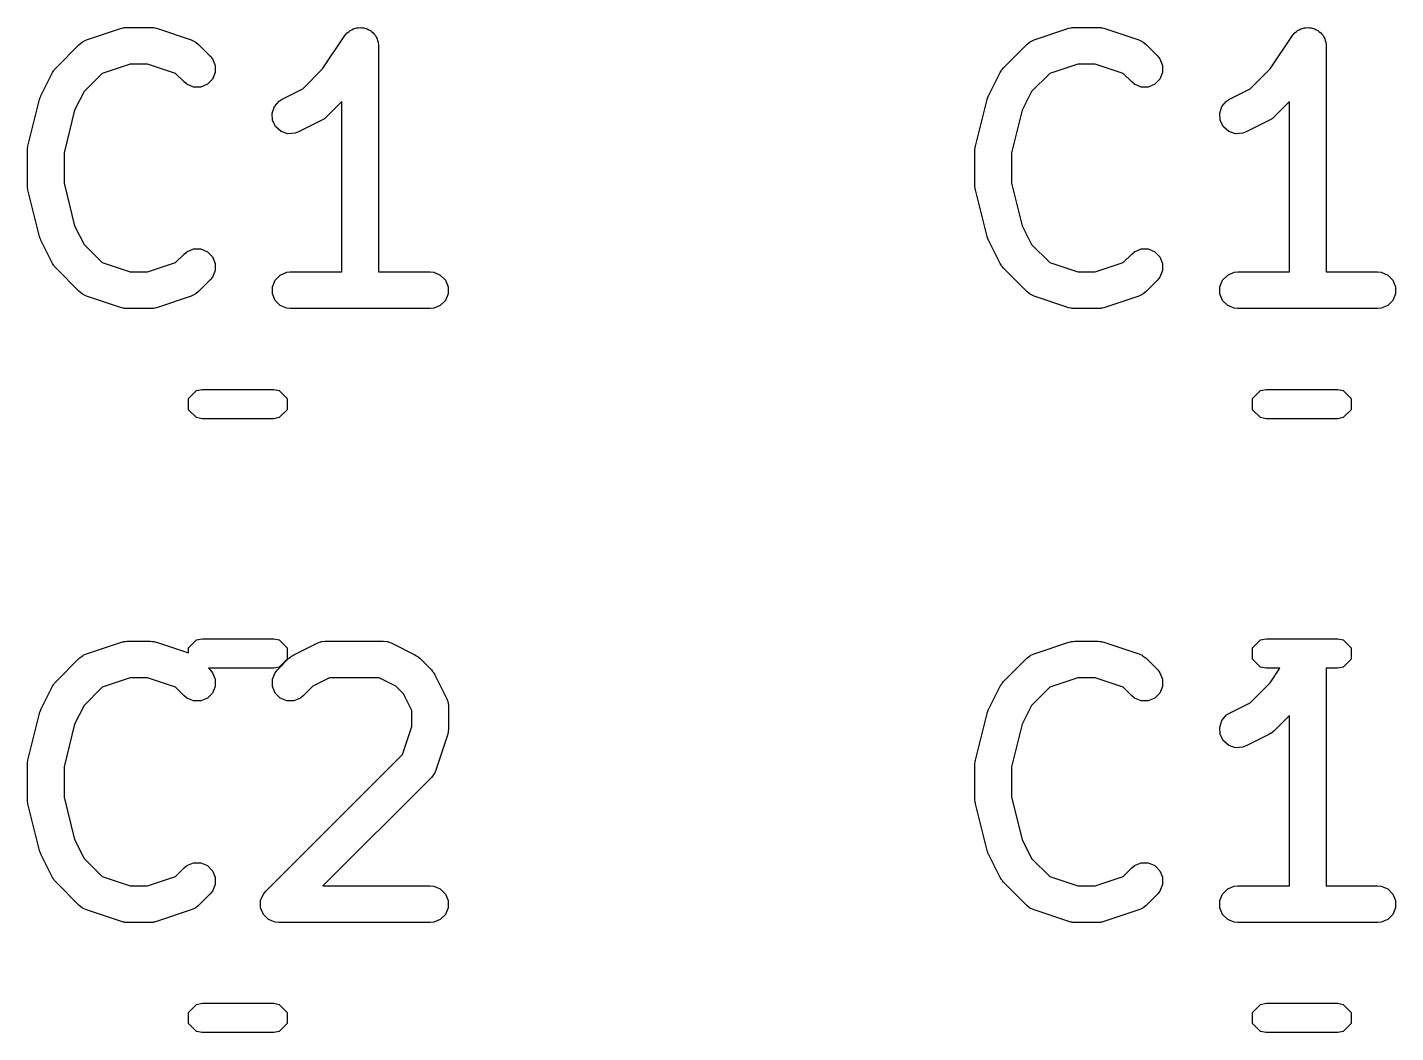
# Model space of a CAD drawing. Header units: inches. Extents: x 5.9 to 18, y -6.3 to -1.5.
# Drawn here: x 8.5163 to 8.7365, y -2.2559 to -2.0941 of the extents above; entities that cross this region are included whole.
import ezdxf

# ---------------------------------------------------------------- set-up
doc = ezdxf.new("R2010")
doc.units = ezdxf.units.IN
doc.header["$MEASUREMENT"] = 0
doc.layers.add('F.Silkscreen', color=41, linetype='CONTINUOUS', true_color=0xf2eda1)

msp = doc.modelspace()

# ---------------------------------------------------------------- linework, layer by layer
at = {"layer": 'F.Silkscreen', "linetype": 'CONTINUOUS'}
for p, q in [((8.52583, -2.09611), (8.53145, -2.09424)), ((8.53145, -2.09424), (8.53174, -2.09417)), ((8.53174, -2.09417), (8.53181, -2.09414)), ((8.53181, -2.09414), (8.53191, -2.09413)), ((8.53191, -2.09413), (8.53202, -2.09411)), ((8.53202, -2.09411), (8.53209, -2.09412)), ((8.53209, -2.09412), (8.53239, -2.09409)), ((8.53239, -2.09409), (8.53614, -2.09409)), ((8.53614, -2.09409), (8.53643, -2.09412)), ((8.53643, -2.09412), (8.53651, -2.09411)), ((8.53651, -2.09411), (8.53661, -2.09413)), ((8.53661, -2.09413), (8.53671, -2.09414)), ((8.53671, -2.09414), (8.53678, -2.09417)), ((8.53678, -2.09417), (8.53707, -2.09424)), ((8.53707, -2.09424), (8.54269, -2.09611)), ((8.56851, -2.09447), (8.56875, -2.09431)), ((8.56875, -2.09431), (8.56904, -2.09426)), ((8.56904, -2.09426), (8.56931, -2.09414)), ((8.56931, -2.09414), (8.5696, -2.09414)), ((8.5696, -2.09414), (8.56988, -2.09409)), ((8.56988, -2.09409), (8.57017, -2.09414)), ((8.57017, -2.09414), (8.57046, -2.09414)), ((8.57046, -2.09414), (8.57073, -2.09425)), ((8.57073, -2.09425), (8.57101, -2.09431)), ((8.57101, -2.09431), (8.57125, -2.09447)), ((8.67834, -2.09611), (8.68396, -2.09424)), ((8.68396, -2.09424), (8.68425, -2.09417)), ((8.68425, -2.09417), (8.68432, -2.09414)), ((8.68432, -2.09414), (8.68443, -2.09413)), ((8.68443, -2.09413), (8.68453, -2.09411)), ((8.68453, -2.09411), (8.68461, -2.09412)), ((8.68461, -2.09412), (8.6849, -2.09409)), ((8.6849, -2.09409), (8.68865, -2.09409)), ((8.68865, -2.09409), (8.68894, -2.09412)), ((8.68894, -2.09412), (8.68902, -2.09411)), ((8.68902, -2.09411), (8.68912, -2.09413)), ((8.68912, -2.09413), (8.68922, -2.09414)), ((8.68922, -2.09414), (8.6893, -2.09417)), ((8.6893, -2.09417), (8.68958, -2.09424)), ((8.68958, -2.09424), (8.69521, -2.09611)), ((8.72102, -2.09447), (8.72126, -2.09431)), ((8.72126, -2.09431), (8.72155, -2.09426)), ((8.72155, -2.09426), (8.72182, -2.09414)), ((8.72182, -2.09414), (8.72211, -2.09414)), ((8.72211, -2.09414), (8.72239, -2.09409)), ((8.72239, -2.09409), (8.72268, -2.09414)), ((8.72268, -2.09414), (8.72297, -2.09414)), ((8.72297, -2.09414), (8.72324, -2.09425)), ((8.72324, -2.09425), (8.72352, -2.09431)), ((8.72352, -2.09431), (8.72376, -2.09447)), ((8.52467, -2.09683), (8.52512, -2.09646)), ((8.52512, -2.09646), (8.52522, -2.09642)), ((8.52522, -2.09642), (8.5253, -2.09635)), ((8.5253, -2.09635), (8.52583, -2.09611)), ((8.54269, -2.09611), (8.54322, -2.09635)), ((8.54322, -2.09635), (8.5433, -2.09642)), ((8.5433, -2.09642), (8.5434, -2.09646)), ((8.5434, -2.09646), (8.54385, -2.09683)), ((8.56384, -2.10078), (8.56743, -2.0954)), ((8.56743, -2.0954), (8.56779, -2.09495)), ((8.56743, -2.0954), (8.56743, -2.0954)), ((8.56743, -2.0954), (8.56743, -2.0954)), ((8.56743, -2.0954), (8.56743, -2.0954)), ((8.56779, -2.09495), (8.56803, -2.09479)), ((8.56803, -2.09479), (8.56824, -2.09458)), ((8.56824, -2.09458), (8.56851, -2.09447)), ((8.57125, -2.09447), (8.57152, -2.09458)), ((8.57152, -2.09458), (8.57173, -2.09479)), ((8.57173, -2.09479), (8.57197, -2.09495)), ((8.57197, -2.09495), (8.57213, -2.09519)), ((8.57213, -2.09519), (8.57234, -2.0954)), ((8.57234, -2.0954), (8.57245, -2.09567)), ((8.57245, -2.09567), (8.57261, -2.09591)), ((8.57261, -2.09591), (8.57267, -2.09619)), ((8.57267, -2.09619), (8.57278, -2.09646)), ((8.57278, -2.09646), (8.57283, -2.09703)), ((8.67719, -2.09683), (8.67763, -2.09646)), ((8.67763, -2.09646), (8.67773, -2.09642)), ((8.67773, -2.09642), (8.67781, -2.09635)), ((8.67781, -2.09635), (8.67834, -2.09611)), ((8.69521, -2.09611), (8.69573, -2.09635)), ((8.69573, -2.09635), (8.69581, -2.09642)), ((8.69581, -2.09642), (8.69591, -2.09646)), ((8.69591, -2.09646), (8.69636, -2.09683)), ((8.71635, -2.10078), (8.71994, -2.0954)), ((8.71994, -2.0954), (8.7203, -2.09495)), ((8.71994, -2.0954), (8.71994, -2.0954)), ((8.71994, -2.0954), (8.71994, -2.0954)), ((8.71994, -2.0954), (8.71994, -2.0954)), ((8.7203, -2.09495), (8.72055, -2.09479)), ((8.72055, -2.09479), (8.72075, -2.09458)), ((8.72075, -2.09458), (8.72102, -2.09447)), ((8.72376, -2.09447), (8.72403, -2.09458)), ((8.72403, -2.09458), (8.72424, -2.09479)), ((8.72424, -2.09479), (8.72448, -2.09495)), ((8.72448, -2.09495), (8.72464, -2.09519)), ((8.72464, -2.09519), (8.72485, -2.0954)), ((8.72485, -2.0954), (8.72496, -2.09567)), ((8.72496, -2.09567), (8.72512, -2.09591)), ((8.72512, -2.09591), (8.72518, -2.09619)), ((8.72518, -2.09619), (8.72529, -2.09646)), ((8.72529, -2.09646), (8.72535, -2.09703)), ((8.52092, -2.10058), (8.52467, -2.09683)), ((8.54385, -2.09683), (8.54572, -2.0987)), ((8.54572, -2.0987), (8.54609, -2.09915)), ((8.57283, -2.09703), (8.57283, -2.09704)), ((8.57283, -2.09704), (8.57283, -2.09704)), ((8.57283, -2.09704), (8.57283, -2.09704)), ((8.57283, -2.09704), (8.57283, -2.13346)), ((8.67344, -2.10058), (8.67719, -2.09683)), ((8.69636, -2.09683), (8.69824, -2.0987)), ((8.69824, -2.0987), (8.6986, -2.09915)), ((8.72535, -2.09703), (8.72535, -2.09704)), ((8.72535, -2.09704), (8.72535, -2.09704)), ((8.72535, -2.09704), (8.72535, -2.09704)), ((8.72535, -2.09704), (8.72535, -2.13346)), ((8.52056, -2.10102), (8.52062, -2.10094)), ((8.52062, -2.10094), (8.52068, -2.10085)), ((8.52068, -2.10085), (8.52074, -2.1008)), ((8.52074, -2.1008), (8.52092, -2.10058)), ((8.53287, -2.09999), (8.52836, -2.1015)), ((8.53566, -2.09999), (8.53287, -2.09999)), ((8.54017, -2.1015), (8.53566, -2.09999)), ((8.54609, -2.09915), (8.54653, -2.10021)), ((8.54653, -2.10021), (8.54653, -2.10137)), ((8.56063, -2.10399), (8.56384, -2.10078)), ((8.67307, -2.10102), (8.67314, -2.10094)), ((8.67314, -2.10094), (8.67319, -2.10085)), ((8.67319, -2.10085), (8.67325, -2.1008)), ((8.67325, -2.1008), (8.67344, -2.10058)), ((8.68538, -2.09999), (8.68087, -2.1015)), ((8.68817, -2.09999), (8.68538, -2.09999)), ((8.69268, -2.1015), (8.68817, -2.09999)), ((8.6986, -2.09915), (8.69904, -2.10021)), ((8.69904, -2.10021), (8.69904, -2.10137)), ((8.71315, -2.10399), (8.71635, -2.10078)), ((8.5185, -2.10509), (8.52037, -2.10134)), ((8.52037, -2.10134), (8.52053, -2.1011)), ((8.52053, -2.1011), (8.52056, -2.10102)), ((8.52836, -2.1015), (8.52544, -2.10441)), ((8.54155, -2.10288), (8.54017, -2.1015)), ((8.54199, -2.10324), (8.54155, -2.10288)), ((8.54609, -2.10243), (8.54528, -2.10324)), ((8.54653, -2.10137), (8.54609, -2.10243)), ((8.67101, -2.10509), (8.67288, -2.10134)), ((8.67288, -2.10134), (8.67304, -2.1011)), ((8.67304, -2.1011), (8.67307, -2.10102)), ((8.68087, -2.1015), (8.67795, -2.10441)), ((8.69406, -2.10288), (8.69268, -2.1015)), ((8.69451, -2.10324), (8.69406, -2.10288)), ((8.6986, -2.10243), (8.69779, -2.10324)), ((8.69904, -2.10137), (8.6986, -2.10243)), ((8.51838, -2.10539), (8.51847, -2.10515)), ((8.51847, -2.10515), (8.51848, -2.10514)), ((8.51848, -2.10514), (8.5185, -2.10509)), ((8.52544, -2.10441), (8.52392, -2.10744)), ((8.54306, -2.10369), (8.54199, -2.10324)), ((8.54421, -2.10369), (8.54306, -2.10369)), ((8.54528, -2.10324), (8.54421, -2.10369)), ((8.55731, -2.10565), (8.56063, -2.10399)), ((8.67089, -2.10539), (8.67098, -2.10515)), ((8.67098, -2.10515), (8.67099, -2.10514)), ((8.67099, -2.10514), (8.67101, -2.10509)), ((8.67795, -2.10441), (8.67644, -2.10744)), ((8.69557, -2.10369), (8.69451, -2.10324)), ((8.69672, -2.10369), (8.69557, -2.10369)), ((8.69779, -2.10324), (8.69672, -2.10369)), ((8.70982, -2.10565), (8.71315, -2.10399)), ((8.5164, -2.1132), (8.51827, -2.1057)), ((8.51827, -2.1057), (8.51829, -2.10566)), ((8.51829, -2.10563), (8.51838, -2.10539)), ((8.51829, -2.10566), (8.51829, -2.10563)), ((8.52392, -2.10744), (8.52222, -2.11428)), ((8.5557, -2.10792), (8.55607, -2.10683)), ((8.55607, -2.10683), (8.55682, -2.10596)), ((8.55682, -2.10596), (8.55731, -2.10565)), ((8.56693, -2.10604), (8.56447, -2.1085)), ((8.56693, -2.13346), (8.56693, -2.10604)), ((8.66891, -2.1132), (8.67079, -2.1057)), ((8.67079, -2.1057), (8.6708, -2.10566)), ((8.6708, -2.10563), (8.67089, -2.10539)), ((8.6708, -2.10566), (8.6708, -2.10563)), ((8.67644, -2.10744), (8.67473, -2.11428)), ((8.70822, -2.10792), (8.70858, -2.10683)), ((8.70858, -2.10683), (8.70934, -2.10596)), ((8.70934, -2.10596), (8.70982, -2.10565)), ((8.71944, -2.10604), (8.71698, -2.1085)), ((8.71944, -2.13346), (8.71944, -2.10604)), ((8.55579, -2.10907), (8.5557, -2.10792)), ((8.5563, -2.1101), (8.55579, -2.10907)), ((8.5637, -2.10905), (8.55995, -2.11093)), ((8.56395, -2.1089), (8.5637, -2.10905)), ((8.56402, -2.10887), (8.56395, -2.1089)), ((8.5641, -2.1088), (8.56402, -2.10887)), ((8.56419, -2.10875), (8.5641, -2.1088)), ((8.56424, -2.10869), (8.56419, -2.10875)), ((8.56447, -2.1085), (8.56424, -2.10869)), ((8.7083, -2.10907), (8.70822, -2.10792)), ((8.70881, -2.1101), (8.7083, -2.10907)), ((8.71622, -2.10905), (8.71247, -2.11093)), ((8.71646, -2.1089), (8.71622, -2.10905)), ((8.71654, -2.10887), (8.71646, -2.1089)), ((8.71662, -2.1088), (8.71654, -2.10887)), ((8.71671, -2.10875), (8.71662, -2.1088)), ((8.71676, -2.10869), (8.71671, -2.10875)), ((8.71698, -2.1085), (8.71676, -2.10869)), ((8.55717, -2.11085), (8.5563, -2.1101)), ((8.55826, -2.11122), (8.55717, -2.11085)), ((8.55941, -2.11114), (8.55826, -2.11122)), ((8.55995, -2.11093), (8.55941, -2.11114)), ((8.70968, -2.11085), (8.70881, -2.1101)), ((8.71078, -2.11122), (8.70968, -2.11085)), ((8.71193, -2.11114), (8.71078, -2.11122)), ((8.71247, -2.11093), (8.71193, -2.11114)), ((8.51631, -2.11377), (8.51635, -2.11355)), ((8.51632, -2.11381), (8.51631, -2.11377)), ((8.51631, -2.11391), (8.51632, -2.11381)), ((8.51631, -2.11954), (8.51631, -2.11391)), ((8.51635, -2.11355), (8.51637, -2.11334)), ((8.51637, -2.11334), (8.51638, -2.1133)), ((8.51638, -2.1133), (8.5164, -2.1132)), ((8.66882, -2.11391), (8.66883, -2.11381)), ((8.66882, -2.11954), (8.66882, -2.11391)), ((8.66883, -2.11377), (8.66886, -2.11355)), ((8.66883, -2.11381), (8.66883, -2.11377)), ((8.66886, -2.11355), (8.66888, -2.11334)), ((8.66888, -2.11334), (8.6689, -2.1133)), ((8.6689, -2.1133), (8.66891, -2.1132)), ((8.52222, -2.11428), (8.52222, -2.11917)), ((8.67473, -2.11428), (8.67473, -2.11917)), ((8.51632, -2.11964), (8.51631, -2.11954)), ((8.51631, -2.11968), (8.51632, -2.11964)), ((8.51635, -2.1199), (8.51631, -2.11968)), ((8.51637, -2.12011), (8.51635, -2.1199)), ((8.51638, -2.12015), (8.51637, -2.12011)), ((8.5164, -2.12025), (8.51638, -2.12015)), ((8.51827, -2.12775), (8.5164, -2.12025)), ((8.52222, -2.11917), (8.52392, -2.12601)), ((8.66883, -2.11964), (8.66882, -2.11954)), ((8.66883, -2.11968), (8.66883, -2.11964)), ((8.66886, -2.1199), (8.66883, -2.11968)), ((8.66888, -2.12011), (8.66886, -2.1199)), ((8.6689, -2.12015), (8.66888, -2.12011)), ((8.66891, -2.12025), (8.6689, -2.12015)), ((8.67079, -2.12775), (8.66891, -2.12025)), ((8.67473, -2.11917), (8.67644, -2.12601)), ((8.52392, -2.12601), (8.52544, -2.12904)), ((8.67644, -2.12601), (8.67795, -2.12904)), ((8.51829, -2.12779), (8.51827, -2.12775)), ((8.51829, -2.12782), (8.51829, -2.12779)), ((8.51838, -2.12806), (8.51829, -2.12782)), ((8.51847, -2.1283), (8.51838, -2.12806)), ((8.51848, -2.12831), (8.51847, -2.1283)), ((8.5185, -2.12836), (8.51848, -2.12831)), ((8.52037, -2.13211), (8.5185, -2.12836)), ((8.52544, -2.12904), (8.52836, -2.13195)), ((8.6708, -2.12779), (8.67079, -2.12775)), ((8.6708, -2.12782), (8.6708, -2.12779)), ((8.67089, -2.12806), (8.6708, -2.12782)), ((8.67098, -2.1283), (8.67089, -2.12806)), ((8.67099, -2.12831), (8.67098, -2.1283)), ((8.67101, -2.12836), (8.67099, -2.12831)), ((8.67288, -2.13211), (8.67101, -2.12836)), ((8.67795, -2.12904), (8.68087, -2.13195)), ((8.54017, -2.13195), (8.54155, -2.13057)), ((8.54155, -2.13057), (8.54199, -2.13021)), ((8.54199, -2.13021), (8.54306, -2.12976)), ((8.54306, -2.12976), (8.54421, -2.12976)), ((8.54421, -2.12976), (8.54528, -2.13021)), ((8.54528, -2.13021), (8.54609, -2.13102)), ((8.54609, -2.13102), (8.54653, -2.13208)), ((8.69268, -2.13195), (8.69406, -2.13057)), ((8.69406, -2.13057), (8.69451, -2.13021)), ((8.69451, -2.13021), (8.69557, -2.12976)), ((8.69557, -2.12976), (8.69672, -2.12976)), ((8.69672, -2.12976), (8.69779, -2.13021)), ((8.69779, -2.13021), (8.6986, -2.13102)), ((8.6986, -2.13102), (8.69904, -2.13208)), ((8.52053, -2.13235), (8.52037, -2.13211)), ((8.52056, -2.13243), (8.52053, -2.13235)), ((8.52062, -2.13251), (8.52056, -2.13243)), ((8.52068, -2.1326), (8.52062, -2.13251)), ((8.52074, -2.13265), (8.52068, -2.1326)), ((8.52092, -2.13287), (8.52074, -2.13265)), ((8.52467, -2.13662), (8.52092, -2.13287)), ((8.52836, -2.13195), (8.53287, -2.13346)), ((8.53287, -2.13346), (8.53566, -2.13346)), ((8.53566, -2.13346), (8.54017, -2.13195)), ((8.54653, -2.13324), (8.54609, -2.1343)), ((8.54653, -2.13208), (8.54653, -2.13324)), ((8.55618, -2.13477), (8.55699, -2.13396)), ((8.55699, -2.13396), (8.55806, -2.13351)), ((8.55806, -2.13351), (8.55863, -2.13346)), ((8.55863, -2.13346), (8.56693, -2.13346)), ((8.57283, -2.13346), (8.58113, -2.13346)), ((8.58113, -2.13346), (8.58171, -2.13351)), ((8.58171, -2.13351), (8.58277, -2.13396)), ((8.58277, -2.13396), (8.58359, -2.13477)), ((8.67304, -2.13235), (8.67288, -2.13211)), ((8.67307, -2.13243), (8.67304, -2.13235)), ((8.67314, -2.13251), (8.67307, -2.13243)), ((8.67319, -2.1326), (8.67314, -2.13251)), ((8.67325, -2.13265), (8.67319, -2.1326)), ((8.67344, -2.13287), (8.67325, -2.13265)), ((8.67719, -2.13662), (8.67344, -2.13287)), ((8.68087, -2.13195), (8.68538, -2.13346)), ((8.68538, -2.13346), (8.68817, -2.13346)), ((8.68817, -2.13346), (8.69268, -2.13195)), ((8.69904, -2.13324), (8.6986, -2.1343)), ((8.69904, -2.13208), (8.69904, -2.13324)), ((8.70869, -2.13477), (8.70951, -2.13396)), ((8.70951, -2.13396), (8.71057, -2.13351)), ((8.71057, -2.13351), (8.71115, -2.13346)), ((8.71115, -2.13346), (8.71944, -2.13346)), ((8.72535, -2.13346), (8.73364, -2.13346)), ((8.73364, -2.13346), (8.73422, -2.13351)), ((8.73422, -2.13351), (8.73528, -2.13396)), ((8.73528, -2.13396), (8.7361, -2.13477)), ((8.54572, -2.13475), (8.54385, -2.13662)), ((8.54609, -2.1343), (8.54572, -2.13475)), ((8.55574, -2.13583), (8.55618, -2.13477)), ((8.55574, -2.13699), (8.55574, -2.13583)), ((8.58359, -2.13477), (8.58403, -2.13583)), ((8.58403, -2.13583), (8.58403, -2.13699)), ((8.69824, -2.13475), (8.69636, -2.13662)), ((8.6986, -2.1343), (8.69824, -2.13475)), ((8.70825, -2.13583), (8.70869, -2.13477)), ((8.70825, -2.13699), (8.70825, -2.13583)), ((8.7361, -2.13477), (8.73654, -2.13583)), ((8.73654, -2.13583), (8.73654, -2.13699)), ((8.52512, -2.13699), (8.52467, -2.13662)), ((8.52522, -2.13703), (8.52512, -2.13699)), ((8.5253, -2.1371), (8.52522, -2.13703)), ((8.52583, -2.13734), (8.5253, -2.1371)), ((8.53145, -2.13921), (8.52583, -2.13734)), ((8.54269, -2.13734), (8.53707, -2.13921)), ((8.54322, -2.1371), (8.54269, -2.13734)), ((8.5433, -2.13703), (8.54322, -2.1371)), ((8.5434, -2.13699), (8.5433, -2.13703)), ((8.54385, -2.13662), (8.5434, -2.13699)), ((8.55618, -2.13805), (8.55574, -2.13699)), ((8.55699, -2.13887), (8.55618, -2.13805)), ((8.58359, -2.13805), (8.58277, -2.13887)), ((8.58403, -2.13699), (8.58359, -2.13805)), ((8.67763, -2.13699), (8.67719, -2.13662)), ((8.67773, -2.13703), (8.67763, -2.13699)), ((8.67781, -2.1371), (8.67773, -2.13703)), ((8.67834, -2.13734), (8.67781, -2.1371)), ((8.68396, -2.13921), (8.67834, -2.13734)), ((8.69521, -2.13734), (8.68958, -2.13921)), ((8.69573, -2.1371), (8.69521, -2.13734)), ((8.69581, -2.13703), (8.69573, -2.1371)), ((8.69591, -2.13699), (8.69581, -2.13703)), ((8.69636, -2.13662), (8.69591, -2.13699)), ((8.70869, -2.13805), (8.70825, -2.13699)), ((8.70951, -2.13887), (8.70869, -2.13805)), ((8.7361, -2.13805), (8.73528, -2.13887)), ((8.73654, -2.13699), (8.7361, -2.13805)), ((8.53174, -2.13928), (8.53145, -2.13921)), ((8.53181, -2.13931), (8.53174, -2.13928)), ((8.53191, -2.13932), (8.53181, -2.13931)), ((8.53202, -2.13934), (8.53191, -2.13932)), ((8.53209, -2.13933), (8.53202, -2.13934)), ((8.53239, -2.13936), (8.53209, -2.13933)), ((8.53614, -2.13936), (8.53239, -2.13936)), ((8.53643, -2.13933), (8.53614, -2.13936)), ((8.53651, -2.13934), (8.53643, -2.13933)), ((8.53661, -2.13932), (8.53651, -2.13934)), ((8.53671, -2.13931), (8.53661, -2.13932)), ((8.53678, -2.13928), (8.53671, -2.13931)), ((8.53707, -2.13921), (8.53678, -2.13928)), ((8.55806, -2.13931), (8.55699, -2.13887)), ((8.55863, -2.13936), (8.55806, -2.13931)), ((8.58113, -2.13936), (8.55863, -2.13936)), ((8.58171, -2.13931), (8.58113, -2.13936)), ((8.58277, -2.13887), (8.58171, -2.13931)), ((8.68425, -2.13928), (8.68396, -2.13921)), ((8.68432, -2.13931), (8.68425, -2.13928)), ((8.68443, -2.13932), (8.68432, -2.13931)), ((8.68453, -2.13934), (8.68443, -2.13932)), ((8.68461, -2.13933), (8.68453, -2.13934)), ((8.6849, -2.13936), (8.68461, -2.13933)), ((8.68865, -2.13936), (8.6849, -2.13936)), ((8.68894, -2.13933), (8.68865, -2.13936)), ((8.68902, -2.13934), (8.68894, -2.13933)), ((8.68912, -2.13932), (8.68902, -2.13934)), ((8.68922, -2.13931), (8.68912, -2.13932)), ((8.6893, -2.13928), (8.68922, -2.13931)), ((8.68958, -2.13921), (8.6893, -2.13928)), ((8.71057, -2.13931), (8.70951, -2.13887)), ((8.71115, -2.13936), (8.71057, -2.13931)), ((8.73364, -2.13936), (8.71115, -2.13936)), ((8.73422, -2.13931), (8.73364, -2.13936)), ((8.73528, -2.13887), (8.73422, -2.13931)), ((8.54226, -2.15382), (8.54353, -2.15254)), ((8.54226, -2.15563), (8.54226, -2.15382)), ((8.54353, -2.15254), (8.54444, -2.15236)), ((8.54444, -2.15236), (8.55596, -2.15236)), ((8.55596, -2.15236), (8.55686, -2.15254)), ((8.55686, -2.15254), (8.55814, -2.15382)), ((8.55814, -2.15382), (8.55814, -2.15563)), ((8.71352, -2.15382), (8.71479, -2.15254)), ((8.71352, -2.15563), (8.71352, -2.15382)), ((8.71479, -2.15254), (8.7157, -2.15236)), ((8.7157, -2.15236), (8.72722, -2.15236)), ((8.72722, -2.15236), (8.72812, -2.15254)), ((8.72812, -2.15254), (8.7294, -2.15382)), ((8.7294, -2.15382), (8.7294, -2.15563)), ((8.54353, -2.15691), (8.54226, -2.15563)), ((8.55814, -2.15563), (8.55686, -2.15691)), ((8.71479, -2.15691), (8.71352, -2.15563)), ((8.7294, -2.15563), (8.72812, -2.15691)), ((8.54444, -2.15709), (8.54353, -2.15691)), ((8.55596, -2.15709), (8.54444, -2.15709)), ((8.55686, -2.15691), (8.55596, -2.15709)), ((8.7157, -2.15709), (8.71479, -2.15691)), ((8.72722, -2.15709), (8.7157, -2.15709)), ((8.72812, -2.15691), (8.72722, -2.15709)), ((8.52583, -2.19493), (8.53145, -2.19306)), ((8.53145, -2.19306), (8.53174, -2.19299)), ((8.53174, -2.19299), (8.53181, -2.19296)), ((8.53181, -2.19296), (8.53191, -2.19295)), ((8.53191, -2.19295), (8.53202, -2.19293)), ((8.53202, -2.19293), (8.53209, -2.19293)), ((8.53209, -2.19293), (8.53239, -2.19291)), ((8.53239, -2.19291), (8.53614, -2.19291)), ((8.53614, -2.19291), (8.53643, -2.19293)), ((8.53643, -2.19293), (8.53651, -2.19293)), ((8.53651, -2.19293), (8.53661, -2.19295)), ((8.53661, -2.19295), (8.53671, -2.19296)), ((8.53671, -2.19296), (8.53678, -2.19299)), ((8.53678, -2.19299), (8.53707, -2.19306)), ((8.53707, -2.19306), (8.54226, -2.19479)), ((8.54226, -2.19398), (8.54353, -2.1927)), ((8.54353, -2.1927), (8.54444, -2.19252)), ((8.54444, -2.19252), (8.55596, -2.19252)), ((8.55596, -2.19252), (8.55686, -2.1927)), ((8.55686, -2.1927), (8.55814, -2.19398)), ((8.55919, -2.19509), (8.56294, -2.19322)), ((8.56294, -2.19322), (8.56348, -2.19301)), ((8.56348, -2.19301), (8.56358, -2.193)), ((8.56358, -2.193), (8.56368, -2.19296)), ((8.56368, -2.19296), (8.56426, -2.19291)), ((8.56426, -2.19291), (8.57363, -2.19291)), ((8.57363, -2.19291), (8.57421, -2.19296)), ((8.57421, -2.19296), (8.57431, -2.193)), ((8.57431, -2.193), (8.57441, -2.19301)), ((8.57441, -2.19301), (8.57495, -2.19322)), ((8.57495, -2.19322), (8.5787, -2.19509)), ((8.67834, -2.19493), (8.68396, -2.19306)), ((8.68396, -2.19306), (8.68425, -2.19299)), ((8.68425, -2.19299), (8.68432, -2.19296)), ((8.68432, -2.19296), (8.68443, -2.19295)), ((8.68443, -2.19295), (8.68453, -2.19293)), ((8.68453, -2.19293), (8.68461, -2.19293)), ((8.68461, -2.19293), (8.6849, -2.19291)), ((8.6849, -2.19291), (8.68865, -2.19291)), ((8.68865, -2.19291), (8.68894, -2.19293)), ((8.68894, -2.19293), (8.68902, -2.19293)), ((8.68902, -2.19293), (8.68912, -2.19295)), ((8.68912, -2.19295), (8.68922, -2.19296)), ((8.68922, -2.19296), (8.6893, -2.19299)), ((8.6893, -2.19299), (8.68958, -2.19306)), ((8.68958, -2.19306), (8.69521, -2.19493)), ((8.71352, -2.19398), (8.71479, -2.1927)), ((8.71479, -2.1927), (8.7157, -2.19252)), ((8.7157, -2.19252), (8.72722, -2.19252)), ((8.72722, -2.19252), (8.72812, -2.1927)), ((8.72812, -2.1927), (8.7294, -2.19398)), ((8.52092, -2.1994), (8.52467, -2.19565)), ((8.52467, -2.19565), (8.52512, -2.19528)), ((8.52512, -2.19528), (8.52522, -2.19524)), ((8.52522, -2.19524), (8.5253, -2.19517)), ((8.5253, -2.19517), (8.52583, -2.19493)), ((8.54226, -2.19479), (8.54226, -2.19398)), ((8.55655, -2.19752), (8.55842, -2.19565)), ((8.55814, -2.19398), (8.55814, -2.19579)), ((8.55842, -2.19565), (8.55865, -2.19546)), ((8.55865, -2.19546), (8.5587, -2.1954)), ((8.5587, -2.1954), (8.55879, -2.19535)), ((8.55879, -2.19535), (8.55887, -2.19528)), ((8.55887, -2.19528), (8.55894, -2.19525)), ((8.55894, -2.19525), (8.55919, -2.19509)), ((8.5787, -2.19509), (8.57895, -2.19525)), ((8.57895, -2.19525), (8.57902, -2.19528)), ((8.57902, -2.19528), (8.5791, -2.19535)), ((8.5791, -2.19535), (8.57919, -2.1954)), ((8.57919, -2.1954), (8.57924, -2.19546)), ((8.57924, -2.19546), (8.57947, -2.19565)), ((8.57947, -2.19565), (8.58134, -2.19752)), ((8.67344, -2.1994), (8.67719, -2.19565)), ((8.67719, -2.19565), (8.67763, -2.19528)), ((8.67763, -2.19528), (8.67773, -2.19524)), ((8.67773, -2.19524), (8.67781, -2.19517)), ((8.67781, -2.19517), (8.67834, -2.19493)), ((8.69521, -2.19493), (8.69573, -2.19517)), ((8.69573, -2.19517), (8.69581, -2.19524)), ((8.69581, -2.19524), (8.69591, -2.19528)), ((8.69591, -2.19528), (8.69636, -2.19565)), ((8.69636, -2.19565), (8.69824, -2.19752)), ((8.71352, -2.19579), (8.71352, -2.19398)), ((8.7294, -2.19398), (8.7294, -2.19579)), ((8.55596, -2.19724), (8.54545, -2.19724)), ((8.54545, -2.19724), (8.54572, -2.19752)), ((8.54572, -2.19752), (8.54609, -2.19797)), ((8.55686, -2.19706), (8.55596, -2.19724)), ((8.55618, -2.19797), (8.55655, -2.19752)), ((8.55814, -2.19579), (8.55686, -2.19706)), ((8.58134, -2.19752), (8.58153, -2.19775)), ((8.58153, -2.19775), (8.58159, -2.1978)), ((8.58159, -2.1978), (8.58164, -2.19789)), ((8.69824, -2.19752), (8.6986, -2.19797)), ((8.71479, -2.19706), (8.71352, -2.19579)), ((8.7157, -2.19724), (8.71479, -2.19706)), ((8.71792, -2.19724), (8.7157, -2.19724)), ((8.71635, -2.1996), (8.71792, -2.19724)), ((8.72722, -2.19724), (8.72535, -2.19724)), ((8.72535, -2.19724), (8.72535, -2.23228)), ((8.72812, -2.19706), (8.72722, -2.19724)), ((8.7294, -2.19579), (8.72812, -2.19706)), ((8.52037, -2.20016), (8.52053, -2.19991)), ((8.52053, -2.19991), (8.52056, -2.19984)), ((8.52056, -2.19984), (8.52062, -2.19976)), ((8.52062, -2.19976), (8.52068, -2.19967)), ((8.52068, -2.19967), (8.52074, -2.19962)), ((8.52074, -2.19962), (8.52092, -2.1994)), ((8.53287, -2.19881), (8.52836, -2.20031)), ((8.53566, -2.19881), (8.53287, -2.19881)), ((8.54017, -2.20031), (8.53566, -2.19881)), ((8.54609, -2.19797), (8.54653, -2.19903)), ((8.54653, -2.19903), (8.54653, -2.20018)), ((8.55574, -2.19903), (8.55618, -2.19797)), ((8.55574, -2.20018), (8.55574, -2.19903)), ((8.56495, -2.19881), (8.56226, -2.20016)), ((8.57293, -2.19881), (8.56495, -2.19881)), ((8.57563, -2.20016), (8.57293, -2.19881)), ((8.58164, -2.19789), (8.58171, -2.19797)), ((8.58171, -2.19797), (8.58174, -2.19804)), ((8.58174, -2.19804), (8.5819, -2.19829)), ((8.5819, -2.19829), (8.58377, -2.20204)), ((8.67288, -2.20016), (8.67304, -2.19991)), ((8.67304, -2.19991), (8.67307, -2.19984)), ((8.67307, -2.19984), (8.67314, -2.19976)), ((8.67314, -2.19976), (8.67319, -2.19967)), ((8.67319, -2.19967), (8.67325, -2.19962)), ((8.67325, -2.19962), (8.67344, -2.1994)), ((8.68538, -2.19881), (8.68087, -2.20031)), ((8.68817, -2.19881), (8.68538, -2.19881)), ((8.69268, -2.20031), (8.68817, -2.19881)), ((8.6986, -2.19797), (8.69904, -2.19903)), ((8.69904, -2.19903), (8.69904, -2.20018)), ((8.71315, -2.20281), (8.71635, -2.1996)), ((8.5185, -2.20391), (8.52037, -2.20016)), ((8.52836, -2.20031), (8.52544, -2.20323)), ((8.54155, -2.2017), (8.54017, -2.20031)), ((8.54199, -2.20206), (8.54155, -2.2017)), ((8.54306, -2.2025), (8.54199, -2.20206)), ((8.54528, -2.20206), (8.54421, -2.2025)), ((8.54609, -2.20125), (8.54528, -2.20206)), ((8.54653, -2.20018), (8.54609, -2.20125)), ((8.55618, -2.20125), (8.55574, -2.20018)), ((8.55699, -2.20206), (8.55618, -2.20125)), ((8.55806, -2.2025), (8.55699, -2.20206)), ((8.56027, -2.20206), (8.55921, -2.2025)), ((8.56072, -2.2017), (8.56027, -2.20206)), ((8.56226, -2.20016), (8.56072, -2.2017)), ((8.57683, -2.20136), (8.57563, -2.20016)), ((8.57818, -2.20406), (8.57683, -2.20136)), ((8.58377, -2.20204), (8.58398, -2.20258)), ((8.67101, -2.20391), (8.67288, -2.20016)), ((8.68087, -2.20031), (8.67795, -2.20323)), ((8.69406, -2.2017), (8.69268, -2.20031)), ((8.69451, -2.20206), (8.69406, -2.2017)), ((8.69557, -2.2025), (8.69451, -2.20206)), ((8.69779, -2.20206), (8.69672, -2.2025)), ((8.6986, -2.20125), (8.69779, -2.20206)), ((8.69904, -2.20018), (8.6986, -2.20125)), ((8.51827, -2.20452), (8.51829, -2.20447)), ((8.51829, -2.20445), (8.51838, -2.20421)), ((8.51829, -2.20447), (8.51829, -2.20445)), ((8.51838, -2.20421), (8.51847, -2.20397)), ((8.51847, -2.20397), (8.51848, -2.20395)), ((8.51848, -2.20395), (8.5185, -2.20391)), ((8.52544, -2.20323), (8.52392, -2.20626)), ((8.54421, -2.2025), (8.54306, -2.2025)), ((8.55921, -2.2025), (8.55806, -2.2025)), ((8.57818, -2.20663), (8.57818, -2.20406)), ((8.58398, -2.20258), (8.58399, -2.20268)), ((8.58399, -2.20268), (8.58403, -2.20278)), ((8.58403, -2.20278), (8.58408, -2.20336)), ((8.58408, -2.20336), (8.58408, -2.20711)), ((8.67079, -2.20452), (8.6708, -2.20447)), ((8.6708, -2.20445), (8.67089, -2.20421)), ((8.6708, -2.20447), (8.6708, -2.20445)), ((8.67089, -2.20421), (8.67098, -2.20397)), ((8.67098, -2.20397), (8.67099, -2.20395)), ((8.67099, -2.20395), (8.67101, -2.20391)), ((8.67795, -2.20323), (8.67644, -2.20626)), ((8.69672, -2.2025), (8.69557, -2.2025)), ((8.70934, -2.20477), (8.70982, -2.20447)), ((8.70982, -2.20447), (8.71315, -2.20281)), ((8.5164, -2.21202), (8.51827, -2.20452)), ((8.52392, -2.20626), (8.52222, -2.2131)), ((8.57667, -2.21114), (8.57818, -2.20663)), ((8.66891, -2.21202), (8.67079, -2.20452)), ((8.67644, -2.20626), (8.67473, -2.2131)), ((8.70822, -2.20674), (8.70858, -2.20565)), ((8.70858, -2.20565), (8.70934, -2.20477)), ((8.71944, -2.20486), (8.71698, -2.20732)), ((8.71944, -2.23228), (8.71944, -2.20486)), ((8.58393, -2.20804), (8.58206, -2.21367)), ((8.584, -2.20776), (8.58393, -2.20804)), ((8.58403, -2.20768), (8.584, -2.20776)), ((8.58404, -2.20758), (8.58403, -2.20768)), ((8.58406, -2.20748), (8.58404, -2.20758)), ((8.58408, -2.20711), (8.58405, -2.2074)), ((8.58405, -2.2074), (8.58406, -2.20748)), ((8.7083, -2.20789), (8.70822, -2.20674)), ((8.70881, -2.20892), (8.7083, -2.20789)), ((8.71622, -2.20787), (8.71247, -2.20975)), ((8.71646, -2.20772), (8.71622, -2.20787)), ((8.71654, -2.20769), (8.71646, -2.20772)), ((8.71662, -2.20762), (8.71654, -2.20769)), ((8.71671, -2.20757), (8.71662, -2.20762)), ((8.71676, -2.20751), (8.71671, -2.20757)), ((8.71698, -2.20732), (8.71676, -2.20751)), ((8.70968, -2.20967), (8.70881, -2.20892)), ((8.71078, -2.21004), (8.70968, -2.20967)), ((8.71193, -2.20996), (8.71078, -2.21004)), ((8.71247, -2.20975), (8.71193, -2.20996)), ((8.51631, -2.21259), (8.51635, -2.21237)), ((8.51632, -2.21263), (8.51631, -2.21259)), ((8.51631, -2.21273), (8.51632, -2.21263)), ((8.51631, -2.21836), (8.51631, -2.21273)), ((8.51635, -2.21237), (8.51637, -2.21216)), ((8.51637, -2.21216), (8.51638, -2.21212)), ((8.51638, -2.21212), (8.5164, -2.21202)), ((8.52222, -2.2131), (8.52222, -2.21799)), ((8.55467, -2.23314), (8.57667, -2.21114)), ((8.66882, -2.21273), (8.66883, -2.21263)), ((8.66882, -2.21836), (8.66882, -2.21273)), ((8.66883, -2.21259), (8.66886, -2.21237)), ((8.66883, -2.21263), (8.66883, -2.21259)), ((8.66886, -2.21237), (8.66888, -2.21216)), ((8.66888, -2.21216), (8.6689, -2.21212)), ((8.6689, -2.21212), (8.66891, -2.21202)), ((8.67473, -2.2131), (8.67473, -2.21799)), ((8.58134, -2.21482), (8.56389, -2.23228)), ((8.58171, -2.21437), (8.58134, -2.21482)), ((8.58175, -2.21427), (8.58171, -2.21437)), ((8.58182, -2.21419), (8.58175, -2.21427)), ((8.58206, -2.21367), (8.58182, -2.21419)), ((8.51632, -2.21846), (8.51631, -2.21836)), ((8.51631, -2.2185), (8.51632, -2.21846)), ((8.51635, -2.21872), (8.51631, -2.2185)), ((8.51637, -2.21893), (8.51635, -2.21872)), ((8.51638, -2.21897), (8.51637, -2.21893)), ((8.5164, -2.21907), (8.51638, -2.21897)), ((8.51827, -2.22657), (8.5164, -2.21907)), ((8.52222, -2.21799), (8.52392, -2.22482)), ((8.66883, -2.21846), (8.66882, -2.21836)), ((8.66883, -2.2185), (8.66883, -2.21846)), ((8.66886, -2.21872), (8.66883, -2.2185)), ((8.66888, -2.21893), (8.66886, -2.21872)), ((8.6689, -2.21897), (8.66888, -2.21893)), ((8.66891, -2.21907), (8.6689, -2.21897)), ((8.67079, -2.22657), (8.66891, -2.21907)), ((8.67473, -2.21799), (8.67644, -2.22482)), ((8.52392, -2.22482), (8.52544, -2.22786)), ((8.67644, -2.22482), (8.67795, -2.22786)), ((8.51829, -2.22661), (8.51827, -2.22657)), ((8.51829, -2.22664), (8.51829, -2.22661)), ((8.51838, -2.22687), (8.51829, -2.22664)), ((8.51847, -2.22712), (8.51838, -2.22687)), ((8.51848, -2.22713), (8.51847, -2.22712)), ((8.5185, -2.22718), (8.51848, -2.22713)), ((8.52037, -2.23093), (8.5185, -2.22718)), ((8.52544, -2.22786), (8.52836, -2.23077)), ((8.54199, -2.22902), (8.54306, -2.22858)), ((8.54306, -2.22858), (8.54421, -2.22858)), ((8.54421, -2.22858), (8.54528, -2.22902)), ((8.6708, -2.22661), (8.67079, -2.22657)), ((8.6708, -2.22664), (8.6708, -2.22661)), ((8.67089, -2.22687), (8.6708, -2.22664)), ((8.67098, -2.22712), (8.67089, -2.22687)), ((8.67099, -2.22713), (8.67098, -2.22712)), ((8.67101, -2.22718), (8.67099, -2.22713)), ((8.67288, -2.23093), (8.67101, -2.22718)), ((8.67795, -2.22786), (8.68087, -2.23077)), ((8.69451, -2.22902), (8.69557, -2.22858)), ((8.69557, -2.22858), (8.69672, -2.22858)), ((8.69672, -2.22858), (8.69779, -2.22902)), ((8.52836, -2.23077), (8.53287, -2.23228)), ((8.53566, -2.23228), (8.54017, -2.23077)), ((8.54017, -2.23077), (8.54155, -2.22939)), ((8.54155, -2.22939), (8.54199, -2.22902)), ((8.54528, -2.22902), (8.54609, -2.22984)), ((8.54609, -2.22984), (8.54653, -2.2309)), ((8.54653, -2.2309), (8.54653, -2.23206)), ((8.68087, -2.23077), (8.68538, -2.23228)), ((8.68817, -2.23228), (8.69268, -2.23077)), ((8.69268, -2.23077), (8.69406, -2.22939)), ((8.69406, -2.22939), (8.69451, -2.22902)), ((8.69779, -2.22902), (8.6986, -2.22984)), ((8.6986, -2.22984), (8.69904, -2.2309)), ((8.69904, -2.2309), (8.69904, -2.23206)), ((8.52053, -2.23117), (8.52037, -2.23093)), ((8.52056, -2.23125), (8.52053, -2.23117)), ((8.52062, -2.23133), (8.52056, -2.23125)), ((8.52068, -2.23142), (8.52062, -2.23133)), ((8.52074, -2.23147), (8.52068, -2.23142)), ((8.52092, -2.23169), (8.52074, -2.23147)), ((8.52467, -2.23544), (8.52092, -2.23169)), ((8.53287, -2.23228), (8.53566, -2.23228)), ((8.54653, -2.23206), (8.54609, -2.23312)), ((8.56389, -2.23228), (8.58113, -2.23228)), ((8.58113, -2.23228), (8.58171, -2.23233)), ((8.58171, -2.23233), (8.58277, -2.23277)), ((8.58277, -2.23277), (8.58359, -2.23359)), ((8.67304, -2.23117), (8.67288, -2.23093)), ((8.67307, -2.23125), (8.67304, -2.23117)), ((8.67314, -2.23133), (8.67307, -2.23125)), ((8.67319, -2.23142), (8.67314, -2.23133)), ((8.67325, -2.23147), (8.67319, -2.23142)), ((8.67344, -2.23169), (8.67325, -2.23147)), ((8.67719, -2.23544), (8.67344, -2.23169)), ((8.68538, -2.23228), (8.68817, -2.23228)), ((8.69904, -2.23206), (8.6986, -2.23312)), ((8.70869, -2.23359), (8.70951, -2.23277)), ((8.70951, -2.23277), (8.71057, -2.23233)), ((8.71057, -2.23233), (8.71115, -2.23228)), ((8.71115, -2.23228), (8.71944, -2.23228)), ((8.72535, -2.23228), (8.73364, -2.23228)), ((8.73364, -2.23228), (8.73422, -2.23233)), ((8.73422, -2.23233), (8.73528, -2.23277)), ((8.73528, -2.23277), (8.7361, -2.23359)), ((8.54572, -2.23357), (8.54385, -2.23544)), ((8.54609, -2.23312), (8.54572, -2.23357)), ((8.55386, -2.23465), (8.5543, -2.23359)), ((8.55386, -2.23581), (8.55386, -2.23465)), ((8.5543, -2.23359), (8.55467, -2.23314)), ((8.58359, -2.23359), (8.58403, -2.23465)), ((8.58403, -2.23465), (8.58403, -2.23581)), ((8.69824, -2.23357), (8.69636, -2.23544)), ((8.6986, -2.23312), (8.69824, -2.23357)), ((8.70825, -2.23465), (8.70869, -2.23359)), ((8.70825, -2.23581), (8.70825, -2.23465)), ((8.7361, -2.23359), (8.73654, -2.23465)), ((8.73654, -2.23465), (8.73654, -2.23581)), ((8.52512, -2.23581), (8.52467, -2.23544)), ((8.52522, -2.23585), (8.52512, -2.23581)), ((8.5253, -2.23592), (8.52522, -2.23585)), ((8.52583, -2.23616), (8.5253, -2.23592)), ((8.53145, -2.23803), (8.52583, -2.23616)), ((8.54269, -2.23616), (8.53707, -2.23803)), ((8.54322, -2.23592), (8.54269, -2.23616)), ((8.5433, -2.23585), (8.54322, -2.23592)), ((8.5434, -2.23581), (8.5433, -2.23585)), ((8.54385, -2.23544), (8.5434, -2.23581)), ((8.5543, -2.23687), (8.55386, -2.23581)), ((8.55512, -2.23768), (8.5543, -2.23687)), ((8.58359, -2.23687), (8.58277, -2.23768)), ((8.58403, -2.23581), (8.58359, -2.23687)), ((8.67763, -2.23581), (8.67719, -2.23544)), ((8.67773, -2.23585), (8.67763, -2.23581)), ((8.67781, -2.23592), (8.67773, -2.23585)), ((8.67834, -2.23616), (8.67781, -2.23592)), ((8.68396, -2.23803), (8.67834, -2.23616)), ((8.69521, -2.23616), (8.68958, -2.23803)), ((8.69573, -2.23592), (8.69521, -2.23616)), ((8.69581, -2.23585), (8.69573, -2.23592)), ((8.69591, -2.23581), (8.69581, -2.23585)), ((8.69636, -2.23544), (8.69591, -2.23581)), ((8.70869, -2.23687), (8.70825, -2.23581)), ((8.70951, -2.23768), (8.70869, -2.23687)), ((8.7361, -2.23687), (8.73528, -2.23768)), ((8.73654, -2.23581), (8.7361, -2.23687)), ((8.53174, -2.2381), (8.53145, -2.23803)), ((8.53181, -2.23813), (8.53174, -2.2381)), ((8.53191, -2.23814), (8.53181, -2.23813)), ((8.53202, -2.23816), (8.53191, -2.23814)), ((8.53209, -2.23815), (8.53202, -2.23816)), ((8.53239, -2.23818), (8.53209, -2.23815)), ((8.53614, -2.23818), (8.53239, -2.23818)), ((8.53643, -2.23815), (8.53614, -2.23818)), ((8.53651, -2.23816), (8.53643, -2.23815)), ((8.53661, -2.23814), (8.53651, -2.23816)), ((8.53671, -2.23813), (8.53661, -2.23814)), ((8.53678, -2.2381), (8.53671, -2.23813)), ((8.53707, -2.23803), (8.53678, -2.2381)), ((8.55618, -2.23813), (8.55512, -2.23768)), ((8.55676, -2.23818), (8.55618, -2.23813)), ((8.58113, -2.23818), (8.55676, -2.23818)), ((8.58171, -2.23813), (8.58113, -2.23818)), ((8.58277, -2.23768), (8.58171, -2.23813)), ((8.68425, -2.2381), (8.68396, -2.23803)), ((8.68432, -2.23813), (8.68425, -2.2381)), ((8.68443, -2.23814), (8.68432, -2.23813)), ((8.68453, -2.23816), (8.68443, -2.23814)), ((8.68461, -2.23815), (8.68453, -2.23816)), ((8.6849, -2.23818), (8.68461, -2.23815)), ((8.68865, -2.23818), (8.6849, -2.23818)), ((8.68894, -2.23815), (8.68865, -2.23818)), ((8.68902, -2.23816), (8.68894, -2.23815)), ((8.68912, -2.23814), (8.68902, -2.23816)), ((8.68922, -2.23813), (8.68912, -2.23814)), ((8.6893, -2.2381), (8.68922, -2.23813)), ((8.68958, -2.23803), (8.6893, -2.2381)), ((8.71057, -2.23813), (8.70951, -2.23768)), ((8.71115, -2.23818), (8.71057, -2.23813)), ((8.73364, -2.23818), (8.71115, -2.23818)), ((8.73422, -2.23813), (8.73364, -2.23818)), ((8.73528, -2.23768), (8.73422, -2.23813)), ((8.54226, -2.25264), (8.54353, -2.25136)), ((8.54226, -2.25445), (8.54226, -2.25264)), ((8.54353, -2.25136), (8.54444, -2.25118)), ((8.54444, -2.25118), (8.55596, -2.25118)), ((8.55596, -2.25118), (8.55686, -2.25136)), ((8.55686, -2.25136), (8.55814, -2.25264)), ((8.55814, -2.25264), (8.55814, -2.25445)), ((8.71352, -2.25264), (8.71479, -2.25136)), ((8.71352, -2.25445), (8.71352, -2.25264)), ((8.71479, -2.25136), (8.7157, -2.25118)), ((8.7157, -2.25118), (8.72722, -2.25118)), ((8.72722, -2.25118), (8.72812, -2.25136)), ((8.72812, -2.25136), (8.7294, -2.25264)), ((8.7294, -2.25264), (8.7294, -2.25445)), ((8.54353, -2.25573), (8.54226, -2.25445)), ((8.55814, -2.25445), (8.55686, -2.25573)), ((8.71479, -2.25573), (8.71352, -2.25445)), ((8.7294, -2.25445), (8.72812, -2.25573)), ((8.54444, -2.25591), (8.54353, -2.25573)), ((8.55596, -2.25591), (8.54444, -2.25591)), ((8.55686, -2.25573), (8.55596, -2.25591)), ((8.7157, -2.25591), (8.71479, -2.25573)), ((8.72722, -2.25591), (8.7157, -2.25591)), ((8.72812, -2.25573), (8.72722, -2.25591))]:
    msp.add_line(p, q, dxfattribs=at)

doc.saveas('drawing.dxf')
